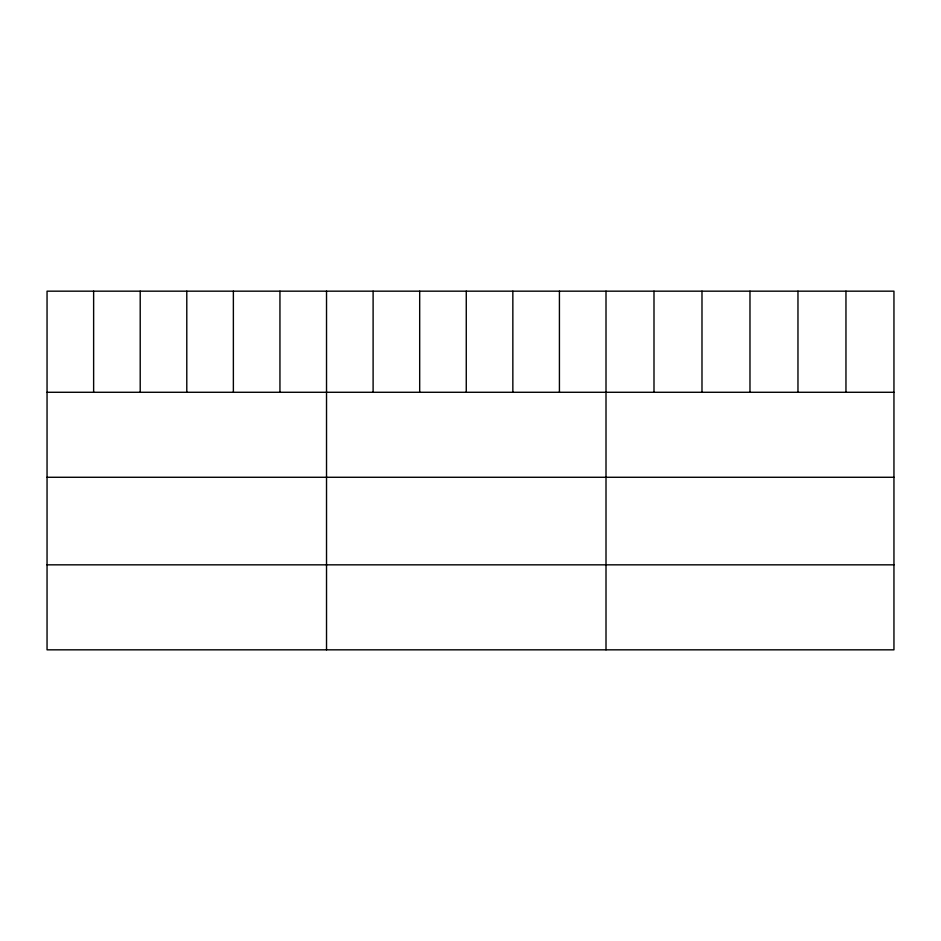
<?xml version="1.0" encoding="UTF-8"?>
<svg xmlns="http://www.w3.org/2000/svg" width="941" height="941" viewBox="0 0 941 941"><rect width="100%" height="100%" fill="white"/><g stroke="black" fill="none" stroke-linecap="round" stroke-linejoin="round"><path stroke-width="1.41" d="M893.95 392.279L893.95 649.831L47.05 649.831L47.05 291.169L893.95 291.169L893.95 392.279L47.05 392.279M47.05 477.275L893.95 477.275M47.05 564.835L893.95 564.835M845.959 291.169L845.959 392.279M797.968 291.169L797.968 392.279M749.977 291.169L749.977 392.279M701.986 291.169L701.986 392.279M653.995 291.169L653.995 392.279M606.004 291.169L606.004 649.831M559.425 291.169L559.425 392.279M512.845 291.169L512.845 392.279M466.265 291.169L466.265 392.279M419.686 291.169L419.686 392.279M373.106 291.169L373.106 392.279M326.527 291.169L326.527 649.831M279.947 291.169L279.947 392.279M233.368 291.169L233.368 392.279M186.789 291.169L186.789 392.279M140.209 291.169L140.209 392.279M93.629 291.169L93.629 392.279"/></g></svg>
